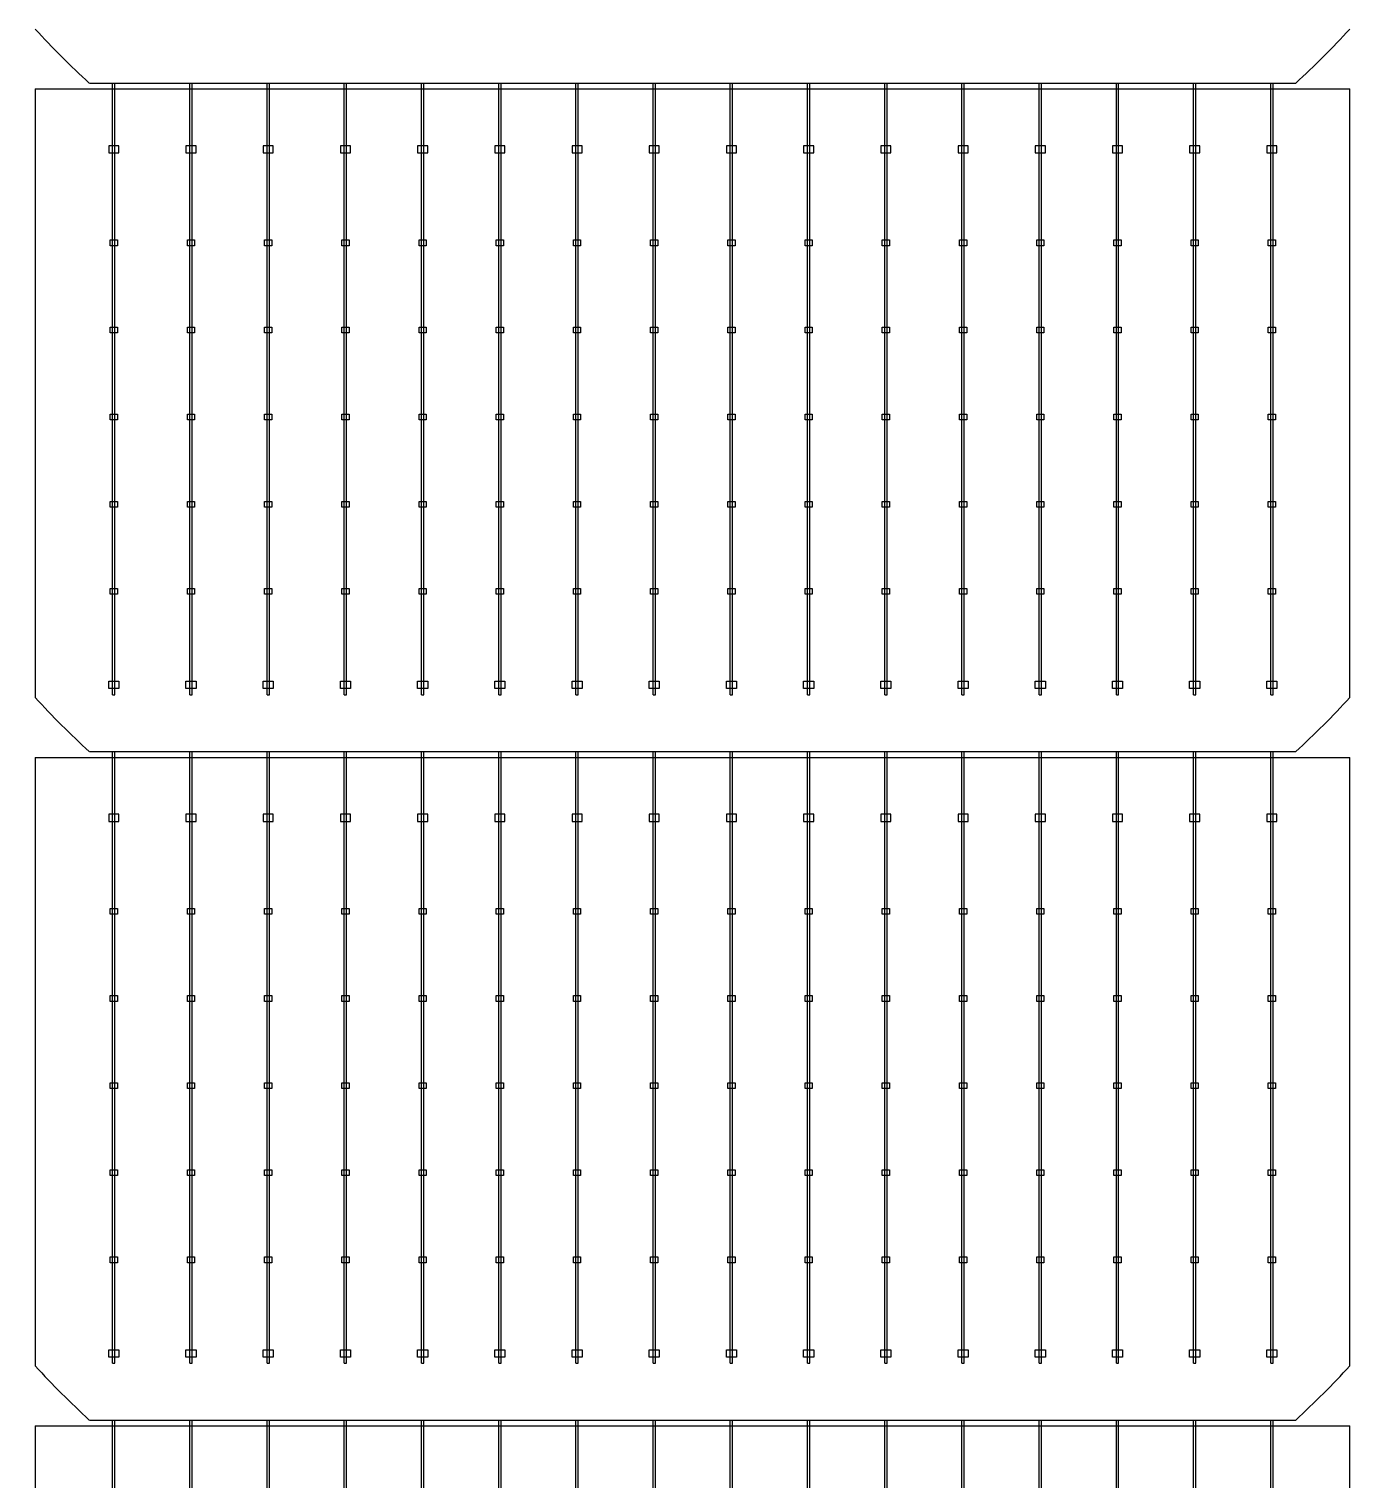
# Model space of a CAD drawing. Header units: millimetres. Extents: x 10297564 to 11610295, y -9287743 to -8409454.
# Drawn here: x 10669964 to 10671439, y -9192347 to -9190734 of the extents above; entities that cross this region are included whole.
import ezdxf

# ---------------------------------------------------------------- set-up
doc = ezdxf.new("R2010")
doc.units = ezdxf.units.MM
doc.header["$LTSCALE"] = 100
doc.layers.add('TEXTLINE', color=1, linetype='Continuous')

# ---------------------------------------------------------------- blocks, each defined once
blk = doc.blocks.new('635W')
for p, q in [((10686473.86, -10024551.26), (10686473.86, -10024466.46)), ((10686474.18, -10024551.26), (10686474.18, -10024466.46)), ((10686484.56, -10024551.26), (10686484.56, -10024466.46)), ((10686484.88, -10024551.26), (10686484.88, -10024466.46)), ((10686495.26, -10024551.26), (10686495.26, -10024466.46)), ((10686495.58, -10024551.26), (10686495.58, -10024466.46)), ((10686505.96, -10024551.26), (10686505.96, -10024466.46)), ((10686506.28, -10024551.26), (10686506.28, -10024466.46)), ((10686516.66, -10024551.26), (10686516.66, -10024466.46)), ((10686516.98, -10024551.26), (10686516.98, -10024466.46)), ((10686527.36, -10024551.26), (10686527.36, -10024466.46)), ((10686527.68, -10024551.26), (10686527.68, -10024466.46)), ((10686538.06, -10024551.26), (10686538.06, -10024466.46)), ((10686538.38, -10024551.26), (10686538.38, -10024466.46)), ((10686548.76, -10024551.26), (10686548.76, -10024466.46)), ((10686549.08, -10024551.26), (10686549.08, -10024466.46)), ((10686559.46, -10024551.26), (10686559.46, -10024466.46)), ((10686559.78, -10024551.26), (10686559.78, -10024466.46)), ((10686570.16, -10024551.26), (10686570.16, -10024466.46)), ((10686570.48, -10024551.26), (10686570.48, -10024466.46)), ((10686580.86, -10024551.26), (10686580.86, -10024466.46)), ((10686581.18, -10024551.26), (10686581.18, -10024466.46)), ((10686591.56, -10024551.26), (10686591.56, -10024466.46)), ((10686591.88, -10024551.26), (10686591.88, -10024466.46)), ((10686602.26, -10024551.26), (10686602.26, -10024466.46)), ((10686602.58, -10024551.26), (10686602.58, -10024466.46)), ((10686612.96, -10024551.26), (10686612.96, -10024466.46)), ((10686613.28, -10024551.26), (10686613.28, -10024466.46)), ((10686623.66, -10024551.26), (10686623.66, -10024466.46)), ((10686623.98, -10024551.26), (10686623.98, -10024466.46)), ((10686634.36, -10024551.26), (10686634.36, -10024466.46)), ((10686634.68, -10024551.26), (10686634.68, -10024466.46)), ((10686463.12, -10024467.26), (10686645.32, -10024467.26)), ((10686463.12, -10024559.94), (10686645.32, -10024559.94)), ((10686473.86, -10024643.94), (10686473.86, -10024559.13)), ((10686474.18, -10024643.94), (10686474.18, -10024559.13)), ((10686484.56, -10024643.94), (10686484.56, -10024559.13)), ((10686484.88, -10024643.94), (10686484.88, -10024559.13)), ((10686495.26, -10024643.94), (10686495.26, -10024559.13)), ((10686495.58, -10024643.94), (10686495.58, -10024559.13)), ((10686505.96, -10024643.94), (10686505.96, -10024559.13)), ((10686506.28, -10024643.94), (10686506.28, -10024559.13)), ((10686516.66, -10024643.94), (10686516.66, -10024559.13)), ((10686516.98, -10024643.94), (10686516.98, -10024559.13)), ((10686527.36, -10024643.94), (10686527.36, -10024559.13)), ((10686527.68, -10024643.94), (10686527.68, -10024559.13)), ((10686538.06, -10024643.94), (10686538.06, -10024559.13)), ((10686538.38, -10024643.94), (10686538.38, -10024559.13)), ((10686548.76, -10024643.94), (10686548.76, -10024559.13)), ((10686549.08, -10024643.94), (10686549.08, -10024559.13)), ((10686559.46, -10024643.94), (10686559.46, -10024559.13)), ((10686559.78, -10024643.94), (10686559.78, -10024559.13)), ((10686570.16, -10024643.94), (10686570.16, -10024559.13)), ((10686570.48, -10024643.94), (10686570.48, -10024559.13)), ((10686580.86, -10024643.94), (10686580.86, -10024559.13)), ((10686581.18, -10024643.94), (10686581.18, -10024559.13)), ((10686591.56, -10024643.94), (10686591.56, -10024559.13)), ((10686591.88, -10024643.94), (10686591.88, -10024559.13)), ((10686602.26, -10024643.94), (10686602.26, -10024559.13)), ((10686602.58, -10024643.94), (10686602.58, -10024559.13)), ((10686612.96, -10024643.94), (10686612.96, -10024559.13)), ((10686613.28, -10024643.94), (10686613.28, -10024559.13)), ((10686623.66, -10024643.94), (10686623.66, -10024559.13)), ((10686623.98, -10024643.94), (10686623.98, -10024559.13)), ((10686634.36, -10024643.94), (10686634.36, -10024559.13)), ((10686634.68, -10024643.94), (10686634.68, -10024559.13)), ((10686463.12, -10024652.61), (10686645.32, -10024652.61)), ((10686473.86, -10024736.61), (10686473.86, -10024651.81)), ((10686474.18, -10024736.61), (10686474.18, -10024651.81)), ((10686484.56, -10024736.61), (10686484.56, -10024651.81)), ((10686484.88, -10024736.61), (10686484.88, -10024651.81)), ((10686495.26, -10024736.61), (10686495.26, -10024651.81)), ((10686495.58, -10024736.61), (10686495.58, -10024651.81)), ((10686505.96, -10024736.61), (10686505.96, -10024651.81)), ((10686506.28, -10024736.61), (10686506.28, -10024651.81)), ((10686516.66, -10024736.61), (10686516.66, -10024651.81)), ((10686516.98, -10024736.61), (10686516.98, -10024651.81)), ((10686527.36, -10024736.61), (10686527.36, -10024651.81)), ((10686527.68, -10024736.61), (10686527.68, -10024651.81)), ((10686538.06, -10024736.61), (10686538.06, -10024651.81)), ((10686538.38, -10024736.61), (10686538.38, -10024651.81)), ((10686548.76, -10024736.61), (10686548.76, -10024651.81)), ((10686549.08, -10024736.61), (10686549.08, -10024651.81)), ((10686559.46, -10024736.61), (10686559.46, -10024651.81)), ((10686559.78, -10024736.61), (10686559.78, -10024651.81)), ((10686570.16, -10024736.61), (10686570.16, -10024651.81)), ((10686570.48, -10024736.61), (10686570.48, -10024651.81)), ((10686580.86, -10024736.61), (10686580.86, -10024651.81)), ((10686581.18, -10024736.61), (10686581.18, -10024651.81)), ((10686591.56, -10024736.61), (10686591.56, -10024651.81)), ((10686591.88, -10024736.61), (10686591.88, -10024651.81)), ((10686602.26, -10024736.61), (10686602.26, -10024651.81)), ((10686602.58, -10024736.61), (10686602.58, -10024651.81)), ((10686612.96, -10024736.61), (10686612.96, -10024651.81)), ((10686613.28, -10024736.61), (10686613.28, -10024651.81)), ((10686623.66, -10024736.61), (10686623.66, -10024651.81)), ((10686623.98, -10024736.61), (10686623.98, -10024651.81)), ((10686634.36, -10024736.61), (10686634.36, -10024651.81)), ((10686634.68, -10024736.61), (10686634.68, -10024651.81))]:
    blk.add_line(p, q)
for points in [[(10686470.63, -10024466.46), (10686637.82, -10024466.46)], [(10686463.12, -10024467.26), (10686463.12, -10024551.63)], [(10686645.32, -10024551.63), (10686645.32, -10024467.26)], [(10686473.86, -10024551.26), (10686474.18, -10024551.26)], [(10686484.56, -10024551.26), (10686484.88, -10024551.26)], [(10686495.26, -10024551.26), (10686495.58, -10024551.26)], [(10686505.96, -10024551.26), (10686506.28, -10024551.26)], [(10686516.66, -10024551.26), (10686516.98, -10024551.26)], [(10686527.36, -10024551.26), (10686527.68, -10024551.26)], [(10686538.06, -10024551.26), (10686538.38, -10024551.26)], [(10686548.76, -10024551.26), (10686549.08, -10024551.26)], [(10686559.46, -10024551.26), (10686559.78, -10024551.26)], [(10686570.16, -10024551.26), (10686570.48, -10024551.26)], [(10686580.86, -10024551.26), (10686581.18, -10024551.26)], [(10686591.56, -10024551.26), (10686591.88, -10024551.26)], [(10686602.26, -10024551.26), (10686602.58, -10024551.26)], [(10686612.96, -10024551.26), (10686613.28, -10024551.26)], [(10686623.66, -10024551.26), (10686623.98, -10024551.26)], [(10686634.36, -10024551.26), (10686634.68, -10024551.26)], [(10686463.12, -10024559.94), (10686463.12, -10024644.31)], [(10686470.63, -10024559.14), (10686637.82, -10024559.14)], [(10686645.32, -10024644.31), (10686645.32, -10024559.94)], [(10686473.86, -10024643.94), (10686474.18, -10024643.94)], [(10686484.56, -10024643.94), (10686484.88, -10024643.94)], [(10686495.26, -10024643.94), (10686495.58, -10024643.94)], [(10686505.96, -10024643.94), (10686506.28, -10024643.94)], [(10686516.66, -10024643.94), (10686516.98, -10024643.94)], [(10686527.36, -10024643.94), (10686527.68, -10024643.94)], [(10686538.06, -10024643.94), (10686538.38, -10024643.94)], [(10686548.76, -10024643.94), (10686549.08, -10024643.94)], [(10686559.46, -10024643.94), (10686559.78, -10024643.94)], [(10686570.16, -10024643.94), (10686570.48, -10024643.94)], [(10686580.86, -10024643.94), (10686581.18, -10024643.94)], [(10686591.56, -10024643.94), (10686591.88, -10024643.94)], [(10686602.26, -10024643.94), (10686602.58, -10024643.94)], [(10686612.96, -10024643.94), (10686613.28, -10024643.94)], [(10686623.66, -10024643.94), (10686623.98, -10024643.94)], [(10686634.36, -10024643.94), (10686634.68, -10024643.94)], [(10686463.12, -10024652.61), (10686463.12, -10024736.98)], [(10686470.63, -10024651.81), (10686637.82, -10024651.81)], [(10686645.32, -10024736.98), (10686645.32, -10024652.61)]]:
    blk.add_lwpolyline(points)
for points in [[(10686474.72, -10024476.13), (10686474.72, -10024475.13), (10686473.32, -10024475.13), (10686473.32, -10024476.13)], [(10686485.42, -10024476.13), (10686485.42, -10024475.13), (10686484.02, -10024475.13), (10686484.02, -10024476.13)], [(10686496.12, -10024476.13), (10686496.12, -10024475.13), (10686494.72, -10024475.13), (10686494.72, -10024476.13)], [(10686506.82, -10024476.13), (10686506.82, -10024475.13), (10686505.42, -10024475.13), (10686505.42, -10024476.13)], [(10686517.52, -10024476.13), (10686517.52, -10024475.13), (10686516.12, -10024475.13), (10686516.12, -10024476.13)], [(10686528.22, -10024476.13), (10686528.22, -10024475.13), (10686526.82, -10024475.13), (10686526.82, -10024476.13)], [(10686538.92, -10024476.13), (10686538.92, -10024475.13), (10686537.52, -10024475.13), (10686537.52, -10024476.13)], [(10686549.62, -10024476.13), (10686549.62, -10024475.13), (10686548.22, -10024475.13), (10686548.22, -10024476.13)], [(10686560.32, -10024476.13), (10686560.32, -10024475.13), (10686558.92, -10024475.13), (10686558.92, -10024476.13)], [(10686571.02, -10024476.13), (10686571.02, -10024475.13), (10686569.62, -10024475.13), (10686569.62, -10024476.13)], [(10686581.72, -10024476.13), (10686581.72, -10024475.13), (10686580.32, -10024475.13), (10686580.32, -10024476.13)], [(10686592.42, -10024476.13), (10686592.42, -10024475.13), (10686591.02, -10024475.13), (10686591.02, -10024476.13)], [(10686603.12, -10024476.13), (10686603.12, -10024475.13), (10686601.72, -10024475.13), (10686601.72, -10024476.13)], [(10686613.82, -10024476.13), (10686613.82, -10024475.13), (10686612.42, -10024475.13), (10686612.42, -10024476.13)], [(10686624.52, -10024476.13), (10686624.52, -10024475.13), (10686623.12, -10024475.13), (10686623.12, -10024476.13)], [(10686635.22, -10024476.13), (10686635.22, -10024475.13), (10686633.82, -10024475.13), (10686633.82, -10024476.13)], [(10686473.52, -10024488.2), (10686474.52, -10024488.2), (10686474.52, -10024489), (10686473.52, -10024489)], [(10686484.22, -10024488.2), (10686485.22, -10024488.2), (10686485.22, -10024489), (10686484.22, -10024489)], [(10686494.92, -10024488.2), (10686495.92, -10024488.2), (10686495.92, -10024489), (10686494.92, -10024489)], [(10686505.62, -10024488.2), (10686506.62, -10024488.2), (10686506.62, -10024489), (10686505.62, -10024489)], [(10686516.32, -10024488.2), (10686517.32, -10024488.2), (10686517.32, -10024489), (10686516.32, -10024489)], [(10686527.02, -10024488.2), (10686528.02, -10024488.2), (10686528.02, -10024489), (10686527.02, -10024489)], [(10686537.72, -10024488.2), (10686538.72, -10024488.2), (10686538.72, -10024489), (10686537.72, -10024489)], [(10686548.42, -10024488.2), (10686549.42, -10024488.2), (10686549.42, -10024489), (10686548.42, -10024489)], [(10686559.12, -10024488.2), (10686560.12, -10024488.2), (10686560.12, -10024489), (10686559.12, -10024489)], [(10686569.82, -10024488.2), (10686570.82, -10024488.2), (10686570.82, -10024489), (10686569.82, -10024489)], [(10686580.52, -10024488.2), (10686581.52, -10024488.2), (10686581.52, -10024489), (10686580.52, -10024489)], [(10686591.22, -10024488.2), (10686592.22, -10024488.2), (10686592.22, -10024489), (10686591.22, -10024489)], [(10686601.92, -10024488.2), (10686602.92, -10024488.2), (10686602.92, -10024489), (10686601.92, -10024489)], [(10686612.62, -10024488.2), (10686613.62, -10024488.2), (10686613.62, -10024489), (10686612.62, -10024489)], [(10686623.32, -10024488.2), (10686624.32, -10024488.2), (10686624.32, -10024489), (10686623.32, -10024489)], [(10686634.02, -10024488.2), (10686635.02, -10024488.2), (10686635.02, -10024489), (10686634.02, -10024489)], [(10686473.52, -10024500.28), (10686474.52, -10024500.28), (10686474.52, -10024501.08), (10686473.52, -10024501.08)], [(10686484.22, -10024500.28), (10686485.22, -10024500.28), (10686485.22, -10024501.08), (10686484.22, -10024501.08)], [(10686494.92, -10024500.28), (10686495.92, -10024500.28), (10686495.92, -10024501.08), (10686494.92, -10024501.08)], [(10686505.62, -10024500.28), (10686506.62, -10024500.28), (10686506.62, -10024501.08), (10686505.62, -10024501.08)], [(10686516.32, -10024500.28), (10686517.32, -10024500.28), (10686517.32, -10024501.08), (10686516.32, -10024501.08)], [(10686527.02, -10024500.28), (10686528.02, -10024500.28), (10686528.02, -10024501.08), (10686527.02, -10024501.08)], [(10686537.72, -10024500.28), (10686538.72, -10024500.28), (10686538.72, -10024501.08), (10686537.72, -10024501.08)], [(10686548.42, -10024500.28), (10686549.42, -10024500.28), (10686549.42, -10024501.08), (10686548.42, -10024501.08)], [(10686559.12, -10024500.28), (10686560.12, -10024500.28), (10686560.12, -10024501.08), (10686559.12, -10024501.08)], [(10686569.82, -10024500.28), (10686570.82, -10024500.28), (10686570.82, -10024501.08), (10686569.82, -10024501.08)], [(10686580.52, -10024500.28), (10686581.52, -10024500.28), (10686581.52, -10024501.08), (10686580.52, -10024501.08)], [(10686591.22, -10024500.28), (10686592.22, -10024500.28), (10686592.22, -10024501.08), (10686591.22, -10024501.08)], [(10686601.92, -10024500.28), (10686602.92, -10024500.28), (10686602.92, -10024501.08), (10686601.92, -10024501.08)], [(10686612.62, -10024500.28), (10686613.62, -10024500.28), (10686613.62, -10024501.08), (10686612.62, -10024501.08)], [(10686623.32, -10024500.28), (10686624.32, -10024500.28), (10686624.32, -10024501.08), (10686623.32, -10024501.08)], [(10686634.02, -10024500.28), (10686635.02, -10024500.28), (10686635.02, -10024501.08), (10686634.02, -10024501.08)], [(10686473.52, -10024512.36), (10686474.52, -10024512.36), (10686474.52, -10024513.16), (10686473.52, -10024513.16)], [(10686484.22, -10024512.36), (10686485.22, -10024512.36), (10686485.22, -10024513.16), (10686484.22, -10024513.16)], [(10686494.92, -10024512.36), (10686495.92, -10024512.36), (10686495.92, -10024513.16), (10686494.92, -10024513.16)], [(10686505.62, -10024512.36), (10686506.62, -10024512.36), (10686506.62, -10024513.16), (10686505.62, -10024513.16)], [(10686516.32, -10024512.36), (10686517.32, -10024512.36), (10686517.32, -10024513.16), (10686516.32, -10024513.16)], [(10686527.02, -10024512.36), (10686528.02, -10024512.36), (10686528.02, -10024513.16), (10686527.02, -10024513.16)], [(10686537.72, -10024512.36), (10686538.72, -10024512.36), (10686538.72, -10024513.16), (10686537.72, -10024513.16)], [(10686548.42, -10024512.36), (10686549.42, -10024512.36), (10686549.42, -10024513.16), (10686548.42, -10024513.16)], [(10686559.12, -10024512.36), (10686560.12, -10024512.36), (10686560.12, -10024513.16), (10686559.12, -10024513.16)], [(10686569.82, -10024512.36), (10686570.82, -10024512.36), (10686570.82, -10024513.16), (10686569.82, -10024513.16)], [(10686580.52, -10024512.36), (10686581.52, -10024512.36), (10686581.52, -10024513.16), (10686580.52, -10024513.16)], [(10686591.22, -10024512.36), (10686592.22, -10024512.36), (10686592.22, -10024513.16), (10686591.22, -10024513.16)], [(10686601.92, -10024512.36), (10686602.92, -10024512.36), (10686602.92, -10024513.16), (10686601.92, -10024513.16)], [(10686612.62, -10024512.36), (10686613.62, -10024512.36), (10686613.62, -10024513.16), (10686612.62, -10024513.16)], [(10686623.32, -10024512.36), (10686624.32, -10024512.36), (10686624.32, -10024513.16), (10686623.32, -10024513.16)], [(10686634.02, -10024512.36), (10686635.02, -10024512.36), (10686635.02, -10024513.16), (10686634.02, -10024513.16)], [(10686473.52, -10024524.44), (10686474.52, -10024524.44), (10686474.52, -10024525.24), (10686473.52, -10024525.24)], [(10686484.22, -10024524.44), (10686485.22, -10024524.44), (10686485.22, -10024525.24), (10686484.22, -10024525.24)], [(10686494.92, -10024524.44), (10686495.92, -10024524.44), (10686495.92, -10024525.24), (10686494.92, -10024525.24)], [(10686505.62, -10024524.44), (10686506.62, -10024524.44), (10686506.62, -10024525.24), (10686505.62, -10024525.24)], [(10686516.32, -10024524.44), (10686517.32, -10024524.44), (10686517.32, -10024525.24), (10686516.32, -10024525.24)], [(10686527.02, -10024524.44), (10686528.02, -10024524.44), (10686528.02, -10024525.24), (10686527.02, -10024525.24)], [(10686537.72, -10024524.44), (10686538.72, -10024524.44), (10686538.72, -10024525.24), (10686537.72, -10024525.24)], [(10686548.42, -10024524.44), (10686549.42, -10024524.44), (10686549.42, -10024525.24), (10686548.42, -10024525.24)], [(10686559.12, -10024524.44), (10686560.12, -10024524.44), (10686560.12, -10024525.24), (10686559.12, -10024525.24)], [(10686569.82, -10024524.44), (10686570.82, -10024524.44), (10686570.82, -10024525.24), (10686569.82, -10024525.24)], [(10686580.52, -10024524.44), (10686581.52, -10024524.44), (10686581.52, -10024525.24), (10686580.52, -10024525.24)], [(10686591.22, -10024524.44), (10686592.22, -10024524.44), (10686592.22, -10024525.24), (10686591.22, -10024525.24)], [(10686601.92, -10024524.44), (10686602.92, -10024524.44), (10686602.92, -10024525.24), (10686601.92, -10024525.24)], [(10686612.62, -10024524.44), (10686613.62, -10024524.44), (10686613.62, -10024525.24), (10686612.62, -10024525.24)], [(10686623.32, -10024524.44), (10686624.32, -10024524.44), (10686624.32, -10024525.24), (10686623.32, -10024525.24)], [(10686634.02, -10024524.44), (10686635.02, -10024524.44), (10686635.02, -10024525.24), (10686634.02, -10024525.24)], [(10686473.52, -10024536.52), (10686474.52, -10024536.52), (10686474.52, -10024537.32), (10686473.52, -10024537.32)], [(10686484.22, -10024536.52), (10686485.22, -10024536.52), (10686485.22, -10024537.32), (10686484.22, -10024537.32)], [(10686494.92, -10024536.52), (10686495.92, -10024536.52), (10686495.92, -10024537.32), (10686494.92, -10024537.32)], [(10686505.62, -10024536.52), (10686506.62, -10024536.52), (10686506.62, -10024537.32), (10686505.62, -10024537.32)], [(10686516.32, -10024536.52), (10686517.32, -10024536.52), (10686517.32, -10024537.32), (10686516.32, -10024537.32)], [(10686527.02, -10024536.52), (10686528.02, -10024536.52), (10686528.02, -10024537.32), (10686527.02, -10024537.32)], [(10686537.72, -10024536.52), (10686538.72, -10024536.52), (10686538.72, -10024537.32), (10686537.72, -10024537.32)], [(10686548.42, -10024536.52), (10686549.42, -10024536.52), (10686549.42, -10024537.32), (10686548.42, -10024537.32)], [(10686559.12, -10024536.52), (10686560.12, -10024536.52), (10686560.12, -10024537.32), (10686559.12, -10024537.32)], [(10686569.82, -10024536.52), (10686570.82, -10024536.52), (10686570.82, -10024537.32), (10686569.82, -10024537.32)], [(10686580.52, -10024536.52), (10686581.52, -10024536.52), (10686581.52, -10024537.32), (10686580.52, -10024537.32)], [(10686591.22, -10024536.52), (10686592.22, -10024536.52), (10686592.22, -10024537.32), (10686591.22, -10024537.32)], [(10686601.92, -10024536.52), (10686602.92, -10024536.52), (10686602.92, -10024537.32), (10686601.92, -10024537.32)], [(10686612.62, -10024536.52), (10686613.62, -10024536.52), (10686613.62, -10024537.32), (10686612.62, -10024537.32)], [(10686623.32, -10024536.52), (10686624.32, -10024536.52), (10686624.32, -10024537.32), (10686623.32, -10024537.32)], [(10686634.02, -10024536.52), (10686635.02, -10024536.52), (10686635.02, -10024537.32), (10686634.02, -10024537.32)], [(10686474.72, -10024549.39), (10686474.72, -10024550.39), (10686473.32, -10024550.39), (10686473.32, -10024549.39)], [(10686485.42, -10024549.39), (10686485.42, -10024550.39), (10686484.02, -10024550.39), (10686484.02, -10024549.39)], [(10686496.12, -10024549.39), (10686496.12, -10024550.39), (10686494.72, -10024550.39), (10686494.72, -10024549.39)], [(10686506.82, -10024549.39), (10686506.82, -10024550.39), (10686505.42, -10024550.39), (10686505.42, -10024549.39)], [(10686517.52, -10024549.39), (10686517.52, -10024550.39), (10686516.12, -10024550.39), (10686516.12, -10024549.39)], [(10686528.22, -10024549.39), (10686528.22, -10024550.39), (10686526.82, -10024550.39), (10686526.82, -10024549.39)], [(10686538.92, -10024549.39), (10686538.92, -10024550.39), (10686537.52, -10024550.39), (10686537.52, -10024549.39)], [(10686549.62, -10024549.39), (10686549.62, -10024550.39), (10686548.22, -10024550.39), (10686548.22, -10024549.39)], [(10686560.32, -10024549.39), (10686560.32, -10024550.39), (10686558.92, -10024550.39), (10686558.92, -10024549.39)], [(10686571.02, -10024549.39), (10686571.02, -10024550.39), (10686569.62, -10024550.39), (10686569.62, -10024549.39)], [(10686581.72, -10024549.39), (10686581.72, -10024550.39), (10686580.32, -10024550.39), (10686580.32, -10024549.39)], [(10686592.42, -10024549.39), (10686592.42, -10024550.39), (10686591.02, -10024550.39), (10686591.02, -10024549.39)], [(10686603.12, -10024549.39), (10686603.12, -10024550.39), (10686601.72, -10024550.39), (10686601.72, -10024549.39)], [(10686613.82, -10024549.39), (10686613.82, -10024550.39), (10686612.42, -10024550.39), (10686612.42, -10024549.39)], [(10686624.52, -10024549.39), (10686624.52, -10024550.39), (10686623.12, -10024550.39), (10686623.12, -10024549.39)], [(10686635.22, -10024549.39), (10686635.22, -10024550.39), (10686633.82, -10024550.39), (10686633.82, -10024549.39)], [(10686474.72, -10024568.81), (10686474.72, -10024567.81), (10686473.32, -10024567.81), (10686473.32, -10024568.81)], [(10686485.42, -10024568.81), (10686485.42, -10024567.81), (10686484.02, -10024567.81), (10686484.02, -10024568.81)], [(10686496.12, -10024568.81), (10686496.12, -10024567.81), (10686494.72, -10024567.81), (10686494.72, -10024568.81)], [(10686506.82, -10024568.81), (10686506.82, -10024567.81), (10686505.42, -10024567.81), (10686505.42, -10024568.81)], [(10686517.52, -10024568.81), (10686517.52, -10024567.81), (10686516.12, -10024567.81), (10686516.12, -10024568.81)], [(10686528.22, -10024568.81), (10686528.22, -10024567.81), (10686526.82, -10024567.81), (10686526.82, -10024568.81)], [(10686538.92, -10024568.81), (10686538.92, -10024567.81), (10686537.52, -10024567.81), (10686537.52, -10024568.81)], [(10686549.62, -10024568.81), (10686549.62, -10024567.81), (10686548.22, -10024567.81), (10686548.22, -10024568.81)], [(10686560.32, -10024568.81), (10686560.32, -10024567.81), (10686558.92, -10024567.81), (10686558.92, -10024568.81)], [(10686571.02, -10024568.81), (10686571.02, -10024567.81), (10686569.62, -10024567.81), (10686569.62, -10024568.81)], [(10686581.72, -10024568.81), (10686581.72, -10024567.81), (10686580.32, -10024567.81), (10686580.32, -10024568.81)], [(10686592.42, -10024568.81), (10686592.42, -10024567.81), (10686591.02, -10024567.81), (10686591.02, -10024568.81)], [(10686603.12, -10024568.81), (10686603.12, -10024567.81), (10686601.72, -10024567.81), (10686601.72, -10024568.81)], [(10686613.82, -10024568.81), (10686613.82, -10024567.81), (10686612.42, -10024567.81), (10686612.42, -10024568.81)], [(10686624.52, -10024568.81), (10686624.52, -10024567.81), (10686623.12, -10024567.81), (10686623.12, -10024568.81)], [(10686635.22, -10024568.81), (10686635.22, -10024567.81), (10686633.82, -10024567.81), (10686633.82, -10024568.81)], [(10686473.52, -10024580.88), (10686474.52, -10024580.88), (10686474.52, -10024581.68), (10686473.52, -10024581.68)], [(10686484.22, -10024580.88), (10686485.22, -10024580.88), (10686485.22, -10024581.68), (10686484.22, -10024581.68)], [(10686494.92, -10024580.88), (10686495.92, -10024580.88), (10686495.92, -10024581.68), (10686494.92, -10024581.68)], [(10686505.62, -10024580.88), (10686506.62, -10024580.88), (10686506.62, -10024581.68), (10686505.62, -10024581.68)], [(10686516.32, -10024580.88), (10686517.32, -10024580.88), (10686517.32, -10024581.68), (10686516.32, -10024581.68)], [(10686527.02, -10024580.88), (10686528.02, -10024580.88), (10686528.02, -10024581.68), (10686527.02, -10024581.68)], [(10686537.72, -10024580.88), (10686538.72, -10024580.88), (10686538.72, -10024581.68), (10686537.72, -10024581.68)], [(10686548.42, -10024580.88), (10686549.42, -10024580.88), (10686549.42, -10024581.68), (10686548.42, -10024581.68)], [(10686559.12, -10024580.88), (10686560.12, -10024580.88), (10686560.12, -10024581.68), (10686559.12, -10024581.68)], [(10686569.82, -10024580.88), (10686570.82, -10024580.88), (10686570.82, -10024581.68), (10686569.82, -10024581.68)], [(10686580.52, -10024580.88), (10686581.52, -10024580.88), (10686581.52, -10024581.68), (10686580.52, -10024581.68)], [(10686591.22, -10024580.88), (10686592.22, -10024580.88), (10686592.22, -10024581.68), (10686591.22, -10024581.68)], [(10686601.92, -10024580.88), (10686602.92, -10024580.88), (10686602.92, -10024581.68), (10686601.92, -10024581.68)], [(10686612.62, -10024580.88), (10686613.62, -10024580.88), (10686613.62, -10024581.68), (10686612.62, -10024581.68)], [(10686623.32, -10024580.88), (10686624.32, -10024580.88), (10686624.32, -10024581.68), (10686623.32, -10024581.68)], [(10686634.02, -10024580.88), (10686635.02, -10024580.88), (10686635.02, -10024581.68), (10686634.02, -10024581.68)], [(10686473.52, -10024592.96), (10686474.52, -10024592.96), (10686474.52, -10024593.76), (10686473.52, -10024593.76)], [(10686484.22, -10024592.96), (10686485.22, -10024592.96), (10686485.22, -10024593.76), (10686484.22, -10024593.76)], [(10686494.92, -10024592.96), (10686495.92, -10024592.96), (10686495.92, -10024593.76), (10686494.92, -10024593.76)], [(10686505.62, -10024592.96), (10686506.62, -10024592.96), (10686506.62, -10024593.76), (10686505.62, -10024593.76)], [(10686516.32, -10024592.96), (10686517.32, -10024592.96), (10686517.32, -10024593.76), (10686516.32, -10024593.76)], [(10686527.02, -10024592.96), (10686528.02, -10024592.96), (10686528.02, -10024593.76), (10686527.02, -10024593.76)], [(10686537.72, -10024592.96), (10686538.72, -10024592.96), (10686538.72, -10024593.76), (10686537.72, -10024593.76)], [(10686548.42, -10024592.96), (10686549.42, -10024592.96), (10686549.42, -10024593.76), (10686548.42, -10024593.76)], [(10686559.12, -10024592.96), (10686560.12, -10024592.96), (10686560.12, -10024593.76), (10686559.12, -10024593.76)], [(10686569.82, -10024592.96), (10686570.82, -10024592.96), (10686570.82, -10024593.76), (10686569.82, -10024593.76)], [(10686580.52, -10024592.96), (10686581.52, -10024592.96), (10686581.52, -10024593.76), (10686580.52, -10024593.76)], [(10686591.22, -10024592.96), (10686592.22, -10024592.96), (10686592.22, -10024593.76), (10686591.22, -10024593.76)], [(10686601.92, -10024592.96), (10686602.92, -10024592.96), (10686602.92, -10024593.76), (10686601.92, -10024593.76)], [(10686612.62, -10024592.96), (10686613.62, -10024592.96), (10686613.62, -10024593.76), (10686612.62, -10024593.76)], [(10686623.32, -10024592.96), (10686624.32, -10024592.96), (10686624.32, -10024593.76), (10686623.32, -10024593.76)], [(10686634.02, -10024592.96), (10686635.02, -10024592.96), (10686635.02, -10024593.76), (10686634.02, -10024593.76)], [(10686473.52, -10024605.04), (10686474.52, -10024605.04), (10686474.52, -10024605.84), (10686473.52, -10024605.84)], [(10686484.22, -10024605.04), (10686485.22, -10024605.04), (10686485.22, -10024605.84), (10686484.22, -10024605.84)], [(10686494.92, -10024605.04), (10686495.92, -10024605.04), (10686495.92, -10024605.84), (10686494.92, -10024605.84)], [(10686505.62, -10024605.04), (10686506.62, -10024605.04), (10686506.62, -10024605.84), (10686505.62, -10024605.84)], [(10686516.32, -10024605.04), (10686517.32, -10024605.04), (10686517.32, -10024605.84), (10686516.32, -10024605.84)], [(10686527.02, -10024605.04), (10686528.02, -10024605.04), (10686528.02, -10024605.84), (10686527.02, -10024605.84)], [(10686537.72, -10024605.04), (10686538.72, -10024605.04), (10686538.72, -10024605.84), (10686537.72, -10024605.84)], [(10686548.42, -10024605.04), (10686549.42, -10024605.04), (10686549.42, -10024605.84), (10686548.42, -10024605.84)], [(10686559.12, -10024605.04), (10686560.12, -10024605.04), (10686560.12, -10024605.84), (10686559.12, -10024605.84)], [(10686569.82, -10024605.04), (10686570.82, -10024605.04), (10686570.82, -10024605.84), (10686569.82, -10024605.84)], [(10686580.52, -10024605.04), (10686581.52, -10024605.04), (10686581.52, -10024605.84), (10686580.52, -10024605.84)], [(10686591.22, -10024605.04), (10686592.22, -10024605.04), (10686592.22, -10024605.84), (10686591.22, -10024605.84)], [(10686601.92, -10024605.04), (10686602.92, -10024605.04), (10686602.92, -10024605.84), (10686601.92, -10024605.84)], [(10686612.62, -10024605.04), (10686613.62, -10024605.04), (10686613.62, -10024605.84), (10686612.62, -10024605.84)], [(10686623.32, -10024605.04), (10686624.32, -10024605.04), (10686624.32, -10024605.84), (10686623.32, -10024605.84)], [(10686634.02, -10024605.04), (10686635.02, -10024605.04), (10686635.02, -10024605.84), (10686634.02, -10024605.84)], [(10686473.52, -10024617.12), (10686474.52, -10024617.12), (10686474.52, -10024617.92), (10686473.52, -10024617.92)], [(10686484.22, -10024617.12), (10686485.22, -10024617.12), (10686485.22, -10024617.92), (10686484.22, -10024617.92)], [(10686494.92, -10024617.12), (10686495.92, -10024617.12), (10686495.92, -10024617.92), (10686494.92, -10024617.92)], [(10686505.62, -10024617.12), (10686506.62, -10024617.12), (10686506.62, -10024617.92), (10686505.62, -10024617.92)], [(10686516.32, -10024617.12), (10686517.32, -10024617.12), (10686517.32, -10024617.92), (10686516.32, -10024617.92)], [(10686527.02, -10024617.12), (10686528.02, -10024617.12), (10686528.02, -10024617.92), (10686527.02, -10024617.92)], [(10686537.72, -10024617.12), (10686538.72, -10024617.12), (10686538.72, -10024617.92), (10686537.72, -10024617.92)], [(10686548.42, -10024617.12), (10686549.42, -10024617.12), (10686549.42, -10024617.92), (10686548.42, -10024617.92)], [(10686559.12, -10024617.12), (10686560.12, -10024617.12), (10686560.12, -10024617.92), (10686559.12, -10024617.92)], [(10686569.82, -10024617.12), (10686570.82, -10024617.12), (10686570.82, -10024617.92), (10686569.82, -10024617.92)], [(10686580.52, -10024617.12), (10686581.52, -10024617.12), (10686581.52, -10024617.92), (10686580.52, -10024617.92)], [(10686591.22, -10024617.12), (10686592.22, -10024617.12), (10686592.22, -10024617.92), (10686591.22, -10024617.92)], [(10686601.92, -10024617.12), (10686602.92, -10024617.12), (10686602.92, -10024617.92), (10686601.92, -10024617.92)], [(10686612.62, -10024617.12), (10686613.62, -10024617.12), (10686613.62, -10024617.92), (10686612.62, -10024617.92)], [(10686623.32, -10024617.12), (10686624.32, -10024617.12), (10686624.32, -10024617.92), (10686623.32, -10024617.92)], [(10686634.02, -10024617.12), (10686635.02, -10024617.12), (10686635.02, -10024617.92), (10686634.02, -10024617.92)], [(10686473.52, -10024629.2), (10686474.52, -10024629.2), (10686474.52, -10024630), (10686473.52, -10024630)], [(10686484.22, -10024629.2), (10686485.22, -10024629.2), (10686485.22, -10024630), (10686484.22, -10024630)], [(10686494.92, -10024629.2), (10686495.92, -10024629.2), (10686495.92, -10024630), (10686494.92, -10024630)], [(10686505.62, -10024629.2), (10686506.62, -10024629.2), (10686506.62, -10024630), (10686505.62, -10024630)], [(10686516.32, -10024629.2), (10686517.32, -10024629.2), (10686517.32, -10024630), (10686516.32, -10024630)], [(10686527.02, -10024629.2), (10686528.02, -10024629.2), (10686528.02, -10024630), (10686527.02, -10024630)], [(10686537.72, -10024629.2), (10686538.72, -10024629.2), (10686538.72, -10024630), (10686537.72, -10024630)], [(10686548.42, -10024629.2), (10686549.42, -10024629.2), (10686549.42, -10024630), (10686548.42, -10024630)], [(10686559.12, -10024629.2), (10686560.12, -10024629.2), (10686560.12, -10024630), (10686559.12, -10024630)], [(10686569.82, -10024629.2), (10686570.82, -10024629.2), (10686570.82, -10024630), (10686569.82, -10024630)], [(10686580.52, -10024629.2), (10686581.52, -10024629.2), (10686581.52, -10024630), (10686580.52, -10024630)], [(10686591.22, -10024629.2), (10686592.22, -10024629.2), (10686592.22, -10024630), (10686591.22, -10024630)], [(10686601.92, -10024629.2), (10686602.92, -10024629.2), (10686602.92, -10024630), (10686601.92, -10024630)], [(10686612.62, -10024629.2), (10686613.62, -10024629.2), (10686613.62, -10024630), (10686612.62, -10024630)], [(10686623.32, -10024629.2), (10686624.32, -10024629.2), (10686624.32, -10024630), (10686623.32, -10024630)], [(10686634.02, -10024629.2), (10686635.02, -10024629.2), (10686635.02, -10024630), (10686634.02, -10024630)], [(10686474.72, -10024642.07), (10686474.72, -10024643.07), (10686473.32, -10024643.07), (10686473.32, -10024642.07)], [(10686485.42, -10024642.07), (10686485.42, -10024643.07), (10686484.02, -10024643.07), (10686484.02, -10024642.07)], [(10686496.12, -10024642.07), (10686496.12, -10024643.07), (10686494.72, -10024643.07), (10686494.72, -10024642.07)], [(10686506.82, -10024642.07), (10686506.82, -10024643.07), (10686505.42, -10024643.07), (10686505.42, -10024642.07)], [(10686517.52, -10024642.07), (10686517.52, -10024643.07), (10686516.12, -10024643.07), (10686516.12, -10024642.07)], [(10686528.22, -10024642.07), (10686528.22, -10024643.07), (10686526.82, -10024643.07), (10686526.82, -10024642.07)], [(10686538.92, -10024642.07), (10686538.92, -10024643.07), (10686537.52, -10024643.07), (10686537.52, -10024642.07)], [(10686549.62, -10024642.07), (10686549.62, -10024643.07), (10686548.22, -10024643.07), (10686548.22, -10024642.07)], [(10686560.32, -10024642.07), (10686560.32, -10024643.07), (10686558.92, -10024643.07), (10686558.92, -10024642.07)], [(10686571.02, -10024642.07), (10686571.02, -10024643.07), (10686569.62, -10024643.07), (10686569.62, -10024642.07)], [(10686581.72, -10024642.07), (10686581.72, -10024643.07), (10686580.32, -10024643.07), (10686580.32, -10024642.07)], [(10686592.42, -10024642.07), (10686592.42, -10024643.07), (10686591.02, -10024643.07), (10686591.02, -10024642.07)], [(10686603.12, -10024642.07), (10686603.12, -10024643.07), (10686601.72, -10024643.07), (10686601.72, -10024642.07)], [(10686613.82, -10024642.07), (10686613.82, -10024643.07), (10686612.42, -10024643.07), (10686612.42, -10024642.07)], [(10686624.52, -10024642.07), (10686624.52, -10024643.07), (10686623.12, -10024643.07), (10686623.12, -10024642.07)], [(10686635.22, -10024642.07), (10686635.22, -10024643.07), (10686633.82, -10024643.07), (10686633.82, -10024642.07)]]:
    blk.add_lwpolyline(points, close=True)
for centre, start, end in [((10686554.12, -10024375.46), 222.5369, 227.4631), ((10686554.32, -10024375.46), 312.5369, 317.4631), ((10686554.12, -10024468.14), 222.5369, 227.4631), ((10686554.32, -10024468.14), 312.5369, 317.4631), ((10686554.12, -10024560.81), 222.5369, 227.4631), ((10686554.32, -10024560.81), 312.5369, 317.4631)]:
    blk.add_arc(centre, 123.5, start, end)

msp = doc.modelspace()

# ---------------------------------------------------------------- wipeouts: each hides what was drawn before it
at = {"linetype": 'ByBlock'}
msp.add_wipeout([(10661157.3, -9184124), (10708842.1, -9184124), (10708842.1, -9214922.7), (10661157.3, -9214922.7)], dxfattribs=at).dxf.layer = 'TEXTLINE'

# ---------------------------------------------------------------- next in the draw order: block references
at = {"linetype": 'Continuous', "xscale": 8.019360487611644, "yscale": 8.019360487611644, "zscale": 8.019360487611644}
msp.add_blockref('635W', (-75028629, 71199016.2), dxfattribs=at)

doc.saveas('drawing.dxf')
